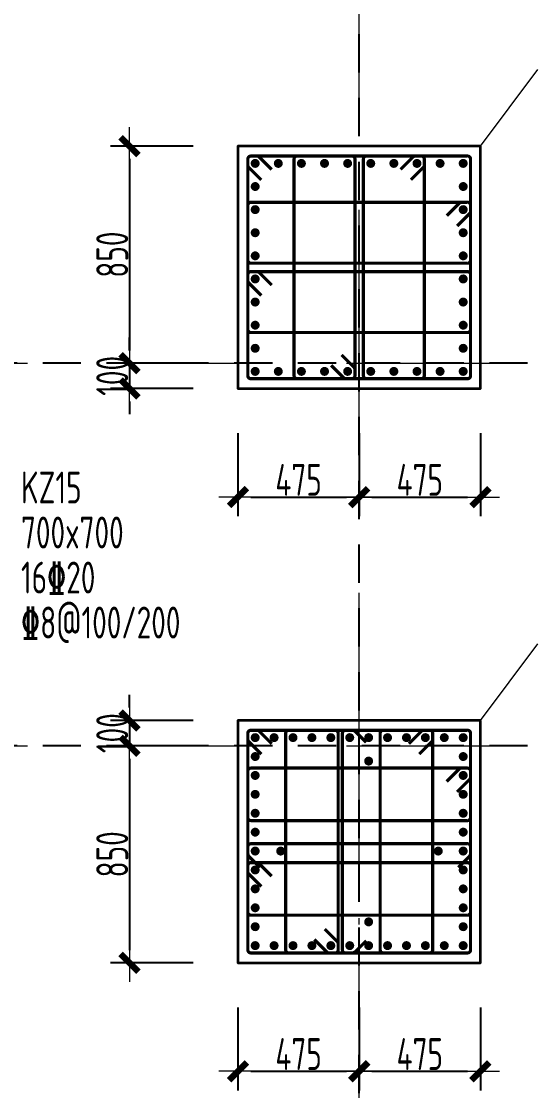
# Model space of a CAD drawing. Header units: millimetres. Extents: x 539196 to 807275, y 431843 to 1156631.
# Drawn here: x 617021 to 621074, y 997858 to 1006237 of the extents above; entities that cross this region are included whole.
import ezdxf
from ezdxf.enums import TextEntityAlignment as Align

# ---------------------------------------------------------------- set-up
doc = ezdxf.new("R2010")
doc.units = ezdxf.units.MM
doc.header["$MEASUREMENT"] = 0
for name, pattern in [('DOTE', [2.42, 2, -0.2, 0.02, -0.2]), ('点划线', [1850, 1200, -300, 50, -300]), ('虚线', [500, 300, -200])]:
    doc.linetypes.add(name, pattern=pattern)
doc.layers.add('DOTE', color=1, linetype='DOTE')
for name, color, linetype, lineweight in [('柱尺寸标注', 3, 'Continuous', 18), ('柱标注引线', 2, 'Continuous', 18), ('柱箍筋', 1, 'Continuous', 25), ('柱纵筋', 1, 'Continuous', 70), ('柱集中标注', 2, 'Continuous', 18), ('砼柱', 2, 'Continuous', 35), ('网格', 9, '点划线', 18)]:
    doc.layers.add(name, color=color, linetype=linetype, lineweight=lineweight)
doc.styles.add('样式 1_yjk_yjk_yjk_yjk_yjk', font='yjkeng.shx', dxfattribs={"width": 0.7, "bigfont": 'yjkchn.shx'})
doc.dimstyles.new('盈建科结构_yjk_yjk_yjk_yjk_yjk', dxfattribs={"dimscale": 100, "dimtxt": 2.5, "dimasz": 1, "dimexe": 1.5, "dimexo": 0.625, "dimgap": 0.1, "dimtad": 1, "dimdec": 0, "dimrnd": 1, "dimzin": 0, "dimdsep": 46, "dimtxsty": '样式 1_yjk_yjk_yjk_yjk_yjk', "dimblk": '_yjkbk', "dimblk1": 'ARCHTICK', "dimblk2": 'ARCHTICK', "dimcen": 0.09, "dimadec": 0, "dimazin": 0, "dimtfac": 1, "dimtdec": 4, "dimtix": 1, "dimtmove": 2, "dimatfit": 3, "dimfxl": 0, "dimtolj": 1, "dimtzin": 0, "dimarcsym": 0})

# ---------------------------------------------------------------- blocks, each defined once
blk = doc.blocks.new('_yjkbk')
blk.add_line((-1, 0), (1.5, 0))
blk.add_lwpolyline([(-0.7, -0.7, 0.5, 0.5, 0), (0.7, 0.7, 0.5, 0.5, 0)], format="xyseb")
blk = doc.blocks.new('*D1656')
at = {"layer": 'Defpoints', "color": 0}
for p in [(618717.6, 998859.2), (619667.6, 998859.2), (619667.6, 998009.2)]:
    blk.add_point(p, dxfattribs=at)
at = {"layer": '柱尺寸标注', "color": 0, "lineweight": -2}
for p, q in [((618717.6, 998509.2), (618717.6, 997859.2)), ((619667.6, 998509.2), (619667.6, 997859.2)), ((618817.6, 998009.2), (619567.6, 998009.2))]:
    blk.add_line(p, q, dxfattribs=at)
at = {"layer": '柱尺寸标注', "color": 0, "lineweight": -2, "xscale": 100, "yscale": 100, "zscale": 100, "rotation": 180}
blk.add_blockref('_yjkbk', (618717.6, 998009.2), dxfattribs=at)
at = {"layer": '柱尺寸标注', "color": 0, "lineweight": -2, "xscale": 100, "yscale": 100, "zscale": 100}
blk.add_blockref('_yjkbk', (619667.6, 998009.2), dxfattribs=at)
at = {"layer": '柱尺寸标注', "color": 0, "insert": (619192.6, 998144.2), "char_height": 250, "attachment_point": 5, "style": '样式 1_yjk_yjk_yjk_yjk_yjk'}
blk.add_mtext('\\A1;475', dxfattribs=at)
blk = doc.blocks.new('_ARCHTICK')
at = {"color": 0, "linetype": 'ByBlock', "const_width": 0.15}
blk.add_lwpolyline([(-0.5, -0.5), (0.5, 0.5)], dxfattribs=at)
blk = doc.blocks.new('*D1657')
at = {"layer": 'Defpoints', "color": 0}
for p in [(619667.6, 998859.2), (620617.6, 998859.2), (620617.6, 998009.2)]:
    blk.add_point(p, dxfattribs=at)
at = {"layer": '柱尺寸标注', "color": 0, "lineweight": -2}
for p, q in [((619667.6, 998509.2), (619667.6, 997859.2)), ((620617.6, 998509.2), (620617.6, 997859.2)), ((619767.6, 998009.2), (620517.6, 998009.2))]:
    blk.add_line(p, q, dxfattribs=at)
at = {"layer": '柱尺寸标注', "color": 0, "lineweight": -2, "xscale": 100, "yscale": 100, "zscale": 100, "rotation": 180}
blk.add_blockref('_yjkbk', (619667.6, 998009.2), dxfattribs=at)
at = {"layer": '柱尺寸标注', "color": 0, "lineweight": -2, "xscale": 100, "yscale": 100, "zscale": 100}
blk.add_blockref('_yjkbk', (620617.6, 998009.2), dxfattribs=at)
at = {"layer": '柱尺寸标注', "color": 0, "insert": (620142.6, 998144.2), "char_height": 250, "attachment_point": 5, "style": '样式 1_yjk_yjk_yjk_yjk_yjk'}
blk.add_mtext('\\A1;475', dxfattribs=at)
blk = doc.blocks.new('*D1658')
at = {"layer": 'Defpoints', "color": 0}
for p in [(618717.6, 1000759.2), (617867.6, 1000559.2), (618717.6, 1000559.2)]:
    blk.add_point(p, dxfattribs=at)
at = {"layer": '柱尺寸标注', "color": 0, "lineweight": -2}
for p, q in [((617867.6, 1000859.2), (617867.6, 1000959.2)), ((618367.6, 1000759.2), (617717.6, 1000759.2)), ((617867.6, 1000759.2), (617867.6, 1000559.2)), ((618367.6, 1000559.2), (617717.6, 1000559.2)), ((617867.6, 1000459.2), (617867.6, 1000359.2))]:
    blk.add_line(p, q, dxfattribs=at)
at = {"layer": '柱尺寸标注', "color": 0, "lineweight": -2, "xscale": 100, "yscale": 100, "zscale": 100}
for p, rotation in [((617867.6, 1000759.2), 270), ((617867.6, 1000559.2), 90)]:
    blk.add_blockref('_yjkbk', p, dxfattribs=dict(at, rotation=rotation))
at = {"layer": '柱尺寸标注', "color": 0, "insert": (617732.6, 1000659.2), "char_height": 250, "attachment_point": 5, "rotation": 90, "style": '样式 1_yjk_yjk_yjk_yjk_yjk'}
blk.add_mtext('\\A1;100', dxfattribs=at)
blk = doc.blocks.new('*D1659')
at = {"layer": 'Defpoints', "color": 0}
for p in [(618717.6, 1000559.2), (617867.6, 998859.2), (618717.6, 998859.2)]:
    blk.add_point(p, dxfattribs=at)
at = {"layer": '柱尺寸标注', "color": 0, "lineweight": -2}
for p, q in [((618367.6, 1000559.2), (617717.6, 1000559.2)), ((617867.6, 1000459.2), (617867.6, 998959.2)), ((618367.6, 998859.2), (617717.6, 998859.2))]:
    blk.add_line(p, q, dxfattribs=at)
at = {"layer": '柱尺寸标注', "color": 0, "lineweight": -2, "xscale": 100, "yscale": 100, "zscale": 100}
for p, rotation in [((617867.6, 1000559.2), 90), ((617867.6, 998859.2), 270)]:
    blk.add_blockref('_yjkbk', p, dxfattribs=dict(at, rotation=rotation))
at = {"layer": '柱尺寸标注', "color": 0, "insert": (617732.6, 999709.2), "char_height": 250, "attachment_point": 5, "rotation": 90, "style": '样式 1_yjk_yjk_yjk_yjk_yjk'}
blk.add_mtext('\\A1;850', dxfattribs=at)
blk = doc.blocks.new('*D1660')
at = {"layer": 'Defpoints', "color": 0}
for p in [(618717.6, 1003359.2), (619667.6, 1003359.2), (619667.6, 1002509.2)]:
    blk.add_point(p, dxfattribs=at)
at = {"layer": '柱尺寸标注', "color": 0, "lineweight": -2}
for p, q in [((618717.6, 1003009.2), (618717.6, 1002359.2)), ((619667.6, 1003009.2), (619667.6, 1002359.2)), ((618817.6, 1002509.2), (619567.6, 1002509.2))]:
    blk.add_line(p, q, dxfattribs=at)
at = {"layer": '柱尺寸标注', "color": 0, "lineweight": -2, "xscale": 100, "yscale": 100, "zscale": 100, "rotation": 180}
blk.add_blockref('_yjkbk', (618717.6, 1002509.2), dxfattribs=at)
at = {"layer": '柱尺寸标注', "color": 0, "lineweight": -2, "xscale": 100, "yscale": 100, "zscale": 100}
blk.add_blockref('_yjkbk', (619667.6, 1002509.2), dxfattribs=at)
at = {"layer": '柱尺寸标注', "color": 0, "insert": (619192.6, 1002644.2), "char_height": 250, "attachment_point": 5, "style": '样式 1_yjk_yjk_yjk_yjk_yjk'}
blk.add_mtext('\\A1;475', dxfattribs=at)
blk = doc.blocks.new('*D1661')
at = {"layer": 'Defpoints', "color": 0}
for p in [(619667.6, 1003359.2), (620617.6, 1003359.2), (620617.6, 1002509.2)]:
    blk.add_point(p, dxfattribs=at)
at = {"layer": '柱尺寸标注', "color": 0, "lineweight": -2}
for p, q in [((619667.6, 1003009.2), (619667.6, 1002359.2)), ((620617.6, 1003009.2), (620617.6, 1002359.2)), ((619767.6, 1002509.2), (620517.6, 1002509.2))]:
    blk.add_line(p, q, dxfattribs=at)
at = {"layer": '柱尺寸标注', "color": 0, "lineweight": -2, "xscale": 100, "yscale": 100, "zscale": 100, "rotation": 180}
blk.add_blockref('_yjkbk', (619667.6, 1002509.2), dxfattribs=at)
at = {"layer": '柱尺寸标注', "color": 0, "lineweight": -2, "xscale": 100, "yscale": 100, "zscale": 100}
blk.add_blockref('_yjkbk', (620617.6, 1002509.2), dxfattribs=at)
at = {"layer": '柱尺寸标注', "color": 0, "insert": (620142.6, 1002644.2), "char_height": 250, "attachment_point": 5, "style": '样式 1_yjk_yjk_yjk_yjk_yjk'}
blk.add_mtext('\\A1;475', dxfattribs=at)
blk = doc.blocks.new('*D1662')
at = {"layer": 'Defpoints', "color": 0}
for p in [(618717.6, 1005259.2), (617867.6, 1003559.2), (618717.6, 1003559.2)]:
    blk.add_point(p, dxfattribs=at)
at = {"layer": '柱尺寸标注', "color": 0, "lineweight": -2}
for p, q in [((618367.6, 1005259.2), (617717.6, 1005259.2)), ((617867.6, 1005159.2), (617867.6, 1003659.2)), ((618367.6, 1003559.2), (617717.6, 1003559.2))]:
    blk.add_line(p, q, dxfattribs=at)
at = {"layer": '柱尺寸标注', "color": 0, "lineweight": -2, "xscale": 100, "yscale": 100, "zscale": 100}
for p, rotation in [((617867.6, 1005259.2), 90), ((617867.6, 1003559.2), 270)]:
    blk.add_blockref('_yjkbk', p, dxfattribs=dict(at, rotation=rotation))
at = {"layer": '柱尺寸标注', "color": 0, "insert": (617732.6, 1004409.2), "char_height": 250, "attachment_point": 5, "rotation": 90, "style": '样式 1_yjk_yjk_yjk_yjk_yjk'}
blk.add_mtext('\\A1;850', dxfattribs=at)
blk = doc.blocks.new('*D1663')
at = {"layer": 'Defpoints', "color": 0}
for p in [(618717.6, 1003559.2), (617867.6, 1003359.2), (618717.6, 1003359.2)]:
    blk.add_point(p, dxfattribs=at)
at = {"layer": '柱尺寸标注', "color": 0, "lineweight": -2}
for p, q in [((617867.6, 1003659.2), (617867.6, 1003759.2)), ((618367.6, 1003559.2), (617717.6, 1003559.2)), ((617867.6, 1003559.2), (617867.6, 1003359.2)), ((618367.6, 1003359.2), (617717.6, 1003359.2)), ((617867.6, 1003259.2), (617867.6, 1003159.2))]:
    blk.add_line(p, q, dxfattribs=at)
at = {"layer": '柱尺寸标注', "color": 0, "lineweight": -2, "xscale": 100, "yscale": 100, "zscale": 100}
for p, rotation in [((617867.6, 1003559.2), 270), ((617867.6, 1003359.2), 90)]:
    blk.add_blockref('_yjkbk', p, dxfattribs=dict(at, rotation=rotation))
at = {"layer": '柱尺寸标注', "color": 0, "insert": (617732.6, 1003459.2), "char_height": 250, "attachment_point": 5, "rotation": 90, "style": '样式 1_yjk_yjk_yjk_yjk_yjk'}
blk.add_mtext('\\A1;100', dxfattribs=at)
blk = doc.blocks.new('jzzw')
at = {"layer": 'DOTE', "color": 1, "linetype": '虚线'}
for p, q in [((921185.8, 872027.1), (921185.8, 890469)), ((952505.8, 882749), (911885.8, 882749)), ((952505.8, 879749), (911885.8, 879749))]:
    blk.add_line(p, q, dxfattribs=at)

msp = doc.modelspace()

# ---------------------------------------------------------------- linework, layer by layer
at = {"layer": '柱标注引线'}
for p, q in [((620617.6, 1005259.2), (621067.6, 1005859.2)), ((620617.6, 1000759.2), (621067.6, 1001359.2))]:
    msp.add_line(p, q, dxfattribs=at)
at = {"layer": '柱箍筋', "const_width": 25}
for points in [[(618981.6, 1005076.5), (618883.4, 1005174.8, 0.198912), (618866.6, 1005181.7), (618818.8, 1005181.7, 0.414214), (618795.1, 1005158), (618795.1, 1003460.5, 0.414214), (618818.8, 1003436.7), (620516.3, 1003436.7, 0.414214), (620540.1, 1003460.5), (620540.1, 1005158, 0.414214), (620516.3, 1005181.7), (618818.8, 1005181.7, 0.414214), (618795.1, 1005158), (618795.1, 1005110.2, 0.198912), (618802, 1005093.5), (618900.3, 1004995.2)], [(619448, 1003542), (619546.3, 1003443.7, 0.198912), (619563.1, 1003436.7), (619610.8, 1003436.7, 0.414214), (619634.5, 1003460.5), (619634.5, 1005158, 0.414214), (619610.8, 1005181.7), (619181.1, 1005181.7, 0.414214), (619157.3, 1005158), (619157.3, 1003460.5, 0.414214), (619181.1, 1003436.7), (619610.8, 1003436.7, 0.414214), (619634.5, 1003460.5), (619634.5, 1003508.2, 0.198912), (619627.6, 1003525), (619529.3, 1003623.3)], [(619991.3, 1005076.5), (620089.6, 1005174.8, -0.198912), (620106.4, 1005181.7), (620154.1, 1005181.7, -0.414214), (620177.9, 1005158), (620177.9, 1003460.5, -0.414214), (620154.1, 1003436.7), (619724.4, 1003436.7, -0.414214), (619700.6, 1003460.5), (619700.6, 1005158, -0.414214), (619724.4, 1005181.7), (620154.1, 1005181.7, -0.414214), (620177.9, 1005158), (620177.9, 1005110.2, -0.198912), (620170.9, 1005093.5), (620072.6, 1004995.2)], [(620434.9, 1004633), (620533.1, 1004731.2, 0.198912), (620540.1, 1004748), (620540.1, 1004795.8, 0.414214), (620516.3, 1004819.5), (618818.8, 1004819.5, 0.414214), (618795.1, 1004795.8), (618795.1, 1004366, 0.414214), (618818.8, 1004342.3), (620516.3, 1004342.3, 0.414214), (620540.1, 1004366), (620540.1, 1004795.8, 0.414214), (620516.3, 1004819.5), (620468.6, 1004819.5, 0.198912), (620451.8, 1004812.5), (620353.5, 1004714.3)], [(618900.3, 1004089.6), (618802, 1004187.9, -0.198912), (618795.1, 1004204.7), (618795.1, 1004252.4, -0.414214), (618818.8, 1004276.2), (620516.3, 1004276.2, -0.414214), (620540.1, 1004252.4), (620540.1, 1003822.7, -0.414214), (620516.3, 1003798.9), (618818.8, 1003798.9, -0.414214), (618795.1, 1003822.7), (618795.1, 1004252.4, -0.414214), (618818.8, 1004276.2), (618866.6, 1004276.2, -0.198912), (618883.4, 1004269.2), (618981.6, 1004170.9)], [(618981.6, 1000576.5), (618883.4, 1000674.8, 0.198912), (618866.6, 1000681.7), (618818.8, 1000681.7, 0.414214), (618795.1, 1000658), (618795.1, 998960.5, 0.414214), (618818.8, 998936.7), (620516.3, 998936.7, 0.414214), (620540.1, 998960.5), (620540.1, 1000658, 0.414214), (620516.3, 1000681.7), (618818.8, 1000681.7, 0.414214), (618795.1, 1000658), (618795.1, 1000610.2, 0.198912), (618802, 1000593.5), (618900.3, 1000495.2)], [(619316.3, 999042), (619414.5, 998943.7, 0.198912), (619431.3, 998936.7), (619479.1, 998936.7, 0.414214), (619502.8, 998960.5), (619502.8, 1000658, 0.414214), (619479.1, 1000681.7), (619115.2, 1000681.7, 0.414214), (619091.5, 1000658), (619091.5, 998960.5, 0.414214), (619115.2, 998936.7), (619479.1, 998936.7, 0.414214), (619502.8, 998960.5), (619502.8, 999008.2, 0.198912), (619495.9, 999025), (619397.6, 999123.3)], [(619722.5, 999032.1), (619634.1, 998943.7, -0.131362), (619607.5, 998936.7), (619559.7, 998936.7, -0.414214), (619536, 998960.5), (619536, 1000658, -0.414214), (619559.7, 1000681.7), (619607.5, 1000681.7, -0.131362), (619634.1, 1000674.8), (619722.5, 1000586.4)], [(620057.2, 1000576.5), (620155.5, 1000674.8, -0.198912), (620172.2, 1000681.7), (620220, 1000681.7, -0.414214), (620243.7, 1000658), (620243.7, 998960.5, -0.414214), (620220, 998936.7), (619856.1, 998936.7, -0.414214), (619832.4, 998960.5), (619832.4, 1000658, -0.414214), (619856.1, 1000681.7), (620220, 1000681.7, -0.414214), (620243.7, 1000658), (620243.7, 1000610.2, -0.198912), (620236.8, 1000593.5), (620138.5, 1000495.2)], [(620434.9, 1000198.8), (620533.1, 1000297.1, 0.198912), (620540.1, 1000313.9), (620540.1, 1000361.6, 0.414214), (620516.3, 1000385.4), (618818.8, 1000385.4, 0.414214), (618795.1, 1000361.6), (618795.1, 999997.7, 0.414214), (618818.8, 999974), (620516.3, 999974, 0.414214), (620540.1, 999997.7), (620540.1, 1000361.6, 0.414214), (620516.3, 1000385.4), (620468.6, 1000385.4, 0.198912), (620451.8, 1000378.4), (620353.5, 1000280.1)], [(618890.4, 999606.1), (618802, 999694.5, -0.131362), (618795.1, 999721.2), (618795.1, 999768.9, -0.414214), (618818.8, 999792.6), (620516.3, 999792.6, -0.414214), (620540.1, 999768.9), (620540.1, 999721.2, -0.131362), (620533.1, 999694.5), (620444.7, 999606.1)], [(618900.3, 999457.9), (618802, 999556.2, -0.198912), (618795.1, 999573), (618795.1, 999620.7, -0.414214), (618818.8, 999644.5), (620516.3, 999644.5, -0.414214), (620540.1, 999620.7), (620540.1, 999256.8, -0.414214), (620516.3, 999233.1), (618818.8, 999233.1, -0.414214), (618795.1, 999256.8), (618795.1, 999620.7, -0.414214), (618818.8, 999644.5), (618866.6, 999644.5, -0.198912), (618883.4, 999637.5), (618981.6, 999539.2)]]:
    msp.add_lwpolyline(points, format="xyb", dxfattribs=at)
at = {"layer": '柱纵筋', "const_width": 35}
for points in [[(618870.1, 1005124.2, 1), (618835.1, 1005124.2, 1)], [(619051.2, 1005124.2, 1), (619016.2, 1005124.2, 1)], [(619232.3, 1005124.2, 1), (619197.3, 1005124.2, 1)], [(619413.4, 1005124.2, 1), (619378.4, 1005124.2, 1)], [(619594.5, 1005124.2, 1), (619559.5, 1005124.2, 1)], [(619775.6, 1005124.2, 1), (619740.6, 1005124.2, 1)], [(619956.8, 1005124.2, 1), (619921.8, 1005124.2, 1)], [(620137.9, 1005124.2, 1), (620102.9, 1005124.2, 1)], [(620319, 1005124.2, 1), (620284, 1005124.2, 1)], [(620500.1, 1005124.2, 1), (620465.1, 1005124.2, 1)], [(618870.1, 1004943.1, 1), (618835.1, 1004943.1, 1)], [(620500.1, 1004943.1, 1), (620465.1, 1004943.1, 1)], [(618870.1, 1004762, 1), (618835.1, 1004762, 1)], [(620500.1, 1004762, 1), (620465.1, 1004762, 1)], [(618870.1, 1004580.9, 1), (618835.1, 1004580.9, 1)], [(620500.1, 1004580.9, 1), (620465.1, 1004580.9, 1)], [(618870.1, 1004399.8, 1), (618835.1, 1004399.8, 1)], [(620500.1, 1004399.8, 1), (620465.1, 1004399.8, 1)], [(618870.1, 1004218.7, 1), (618835.1, 1004218.7, 1)], [(620500.1, 1004218.7, 1), (620465.1, 1004218.7, 1)], [(618870.1, 1004037.6, 1), (618835.1, 1004037.6, 1)], [(620500.1, 1004037.6, 1), (620465.1, 1004037.6, 1)], [(618870.1, 1003856.4, 1), (618835.1, 1003856.4, 1)], [(620500.1, 1003856.4, 1), (620465.1, 1003856.4, 1)], [(618870.1, 1003675.3, 1), (618835.1, 1003675.3, 1)], [(620500.1, 1003675.3, 1), (620465.1, 1003675.3, 1)], [(618870.1, 1003494.2, 1), (618835.1, 1003494.2, 1)], [(619051.2, 1003494.2, 1), (619016.2, 1003494.2, 1)], [(619232.3, 1003494.2, 1), (619197.3, 1003494.2, 1)], [(619413.4, 1003494.2, 1), (619378.4, 1003494.2, 1)], [(619594.5, 1003494.2, 1), (619559.5, 1003494.2, 1)], [(619775.6, 1003494.2, 1), (619740.6, 1003494.2, 1)], [(619956.8, 1003494.2, 1), (619921.8, 1003494.2, 1)], [(620137.9, 1003494.2, 1), (620102.9, 1003494.2, 1)], [(620319, 1003494.2, 1), (620284, 1003494.2, 1)], [(620500.1, 1003494.2, 1), (620465.1, 1003494.2, 1)], [(618870.1, 1000624.2, 1), (618835.1, 1000624.2, 1)], [(619018.3, 1000624.2, 1), (618983.3, 1000624.2, 1)], [(619166.5, 1000624.2, 1), (619131.5, 1000624.2, 1)], [(619314.6, 1000624.2, 1), (619279.6, 1000624.2, 1)], [(619462.8, 1000624.2, 1), (619427.8, 1000624.2, 1)], [(619611, 1000624.2, 1), (619576, 1000624.2, 1)], [(619759.2, 1000624.2, 1), (619724.2, 1000624.2, 1)], [(619907.4, 1000624.2, 1), (619872.4, 1000624.2, 1)], [(620055.5, 1000624.2, 1), (620020.5, 1000624.2, 1)], [(620203.7, 1000624.2, 1), (620168.7, 1000624.2, 1)], [(620351.9, 1000624.2, 1), (620316.9, 1000624.2, 1)], [(620500.1, 1000624.2, 1), (620465.1, 1000624.2, 1)], [(618870.1, 1000476, 1), (618835.1, 1000476, 1)], [(620500.1, 1000476, 1), (620465.1, 1000476, 1)], [(619759.2, 1000440.4, 1), (619724.2, 1000440.4, 1)], [(618870.1, 1000327.9, 1), (618835.1, 1000327.9, 1)], [(620500.1, 1000327.9, 1), (620465.1, 1000327.9, 1)], [(618870.1, 1000179.7, 1), (618835.1, 1000179.7, 1)], [(620500.1, 1000179.7, 1), (620465.1, 1000179.7, 1)], [(618870.1, 1000031.5, 1), (618835.1, 1000031.5, 1)], [(620500.1, 1000031.5, 1), (620465.1, 1000031.5, 1)], [(618870.1, 999883.3, 1), (618835.1, 999883.3, 1)], [(620500.1, 999883.3, 1), (620465.1, 999883.3, 1)], [(618870.1, 999735.1, 1), (618835.1, 999735.1, 1)], [(619069.9, 999735.1, 1), (619034.9, 999735.1, 1)], [(620304.8, 999735.1, 1), (620269.8, 999735.1, 1)], [(620500.1, 999735.1, 1), (620465.1, 999735.1, 1)], [(618870.1, 999587, 1), (618835.1, 999587, 1)], [(620500.1, 999587, 1), (620465.1, 999587, 1)], [(618870.1, 999438.8, 1), (618835.1, 999438.8, 1)], [(620500.1, 999438.8, 1), (620465.1, 999438.8, 1)], [(618870.1, 999290.6, 1), (618835.1, 999290.6, 1)], [(620500.1, 999290.6, 1), (620465.1, 999290.6, 1)], [(618870.1, 999142.4, 1), (618835.1, 999142.4, 1)], [(619759.2, 999180.2, 1), (619724.2, 999180.2, 1)], [(620500.1, 999142.4, 1), (620465.1, 999142.4, 1)], [(618870.1, 998994.2, 1), (618835.1, 998994.2, 1)], [(619018.3, 998994.2, 1), (618983.3, 998994.2, 1)], [(619166.5, 998994.2, 1), (619131.5, 998994.2, 1)], [(619314.6, 998994.2, 1), (619279.6, 998994.2, 1)], [(619462.8, 998994.2, 1), (619427.8, 998994.2, 1)], [(619611, 998994.2, 1), (619576, 998994.2, 1)], [(619759.2, 998994.2, 1), (619724.2, 998994.2, 1)], [(619907.4, 998994.2, 1), (619872.4, 998994.2, 1)], [(620055.5, 998994.2, 1), (620020.5, 998994.2, 1)], [(620203.7, 998994.2, 1), (620168.7, 998994.2, 1)], [(620351.9, 998994.2, 1), (620316.9, 998994.2, 1)], [(620500.1, 998994.2, 1), (620465.1, 998994.2, 1)]]:
    msp.add_lwpolyline(points, format="xyb", close=True, dxfattribs=at)
at = {"layer": '砼柱'}
for points in [[(620617.6, 1005259.2), (618717.6, 1005259.2), (618717.6, 1003359.2), (620617.6, 1003359.2)], [(620617.6, 1000759.2), (618717.6, 1000759.2), (618717.6, 998859.2), (620617.6, 998859.2)]]:
    msp.add_lwpolyline(points, close=True, dxfattribs=at)
at = {"layer": '网格'}
for p, q in [((619667.6, 1003559.2), (619667.6, 1010159.2)), ((615867.6, 1003559.2), (619667.6, 1003559.2)), ((619667.6, 1000559.2), (619667.6, 1003559.2)), ((619667.6, 1003559.2), (623467.6, 1003559.2)), ((615867.6, 1000559.2), (619667.6, 1000559.2)), ((619667.6, 993959.2), (619667.6, 1000559.2)), ((619667.6, 1000559.2), (623467.6, 1000559.2))]:
    msp.add_line(p, q, dxfattribs=at)

# ---------------------------------------------------------------- block references
msp.add_blockref('jzzw', (-301518.2, 120810.3))

# ---------------------------------------------------------------- texts
at = {"layer": '柱集中标注', "linetype": 'Continuous', "style": '样式 1_yjk_yjk_yjk_yjk_yjk', "width": 0.7}
for s, p in [('KZ15', (617017.6, 1002709.2)), ('700x700', (617017.6, 1002356.5)), ('16\x8420', (617017.6, 1002003.7)), ('\x848@100/200', (617017.6, 1001651))]:
    msp.add_text(s, height=250, dxfattribs=at).set_placement(p, align=Align.TOP_LEFT)

# ---------------------------------------------------------------- dimensions: what is measured, and where the dimension line sits
at = {"layer": '柱尺寸标注'}
for p1, p2, picture, middle in [((618717.6, 1005259.2), (618717.6, 1003559.2), '*D1662', (617732.6, 1004409.2)), ((618717.6, 1003559.2), (618717.6, 1003359.2), '*D1663', (617732.6, 1003459.2)), ((618717.6, 1003359.2), (619667.6, 1003359.2), '*D1660', (619192.6, 1002644.2)), ((619667.6, 1003359.2), (620617.6, 1003359.2), '*D1661', (620142.6, 1002644.2)), ((618717.6, 1000759.2), (618717.6, 1000559.2), '*D1658', (617732.6, 1000659.2)), ((618717.6, 1000559.2), (618717.6, 998859.2), '*D1659', (617732.6, 999709.2)), ((618717.6, 998859.2), (619667.6, 998859.2), '*D1656', (619192.6, 998144.2)), ((619667.6, 998859.2), (620617.6, 998859.2), '*D1657', (620142.6, 998144.2))]:
    dim = msp.add_aligned_dim(p1=p1, p2=p2, distance=-850, dimstyle='盈建科结构_yjk_yjk_yjk_yjk_yjk', override={"dimscale": 100, "dimtxt": 2.5, "dimasz": 1, "dimexe": 1.5, "dimexo": 3.5, "dimgap": 0.1, "dimtad": 1, "dimlfac": 0.5, "dimrnd": 5, "dimdle": 0, "dimfxlon": 0}, dxfattribs=at)
    dim.commit()
    dim.dimension.update_dxf_attribs({"geometry": picture, "text_midpoint": middle})

doc.saveas('drawing.dxf')
